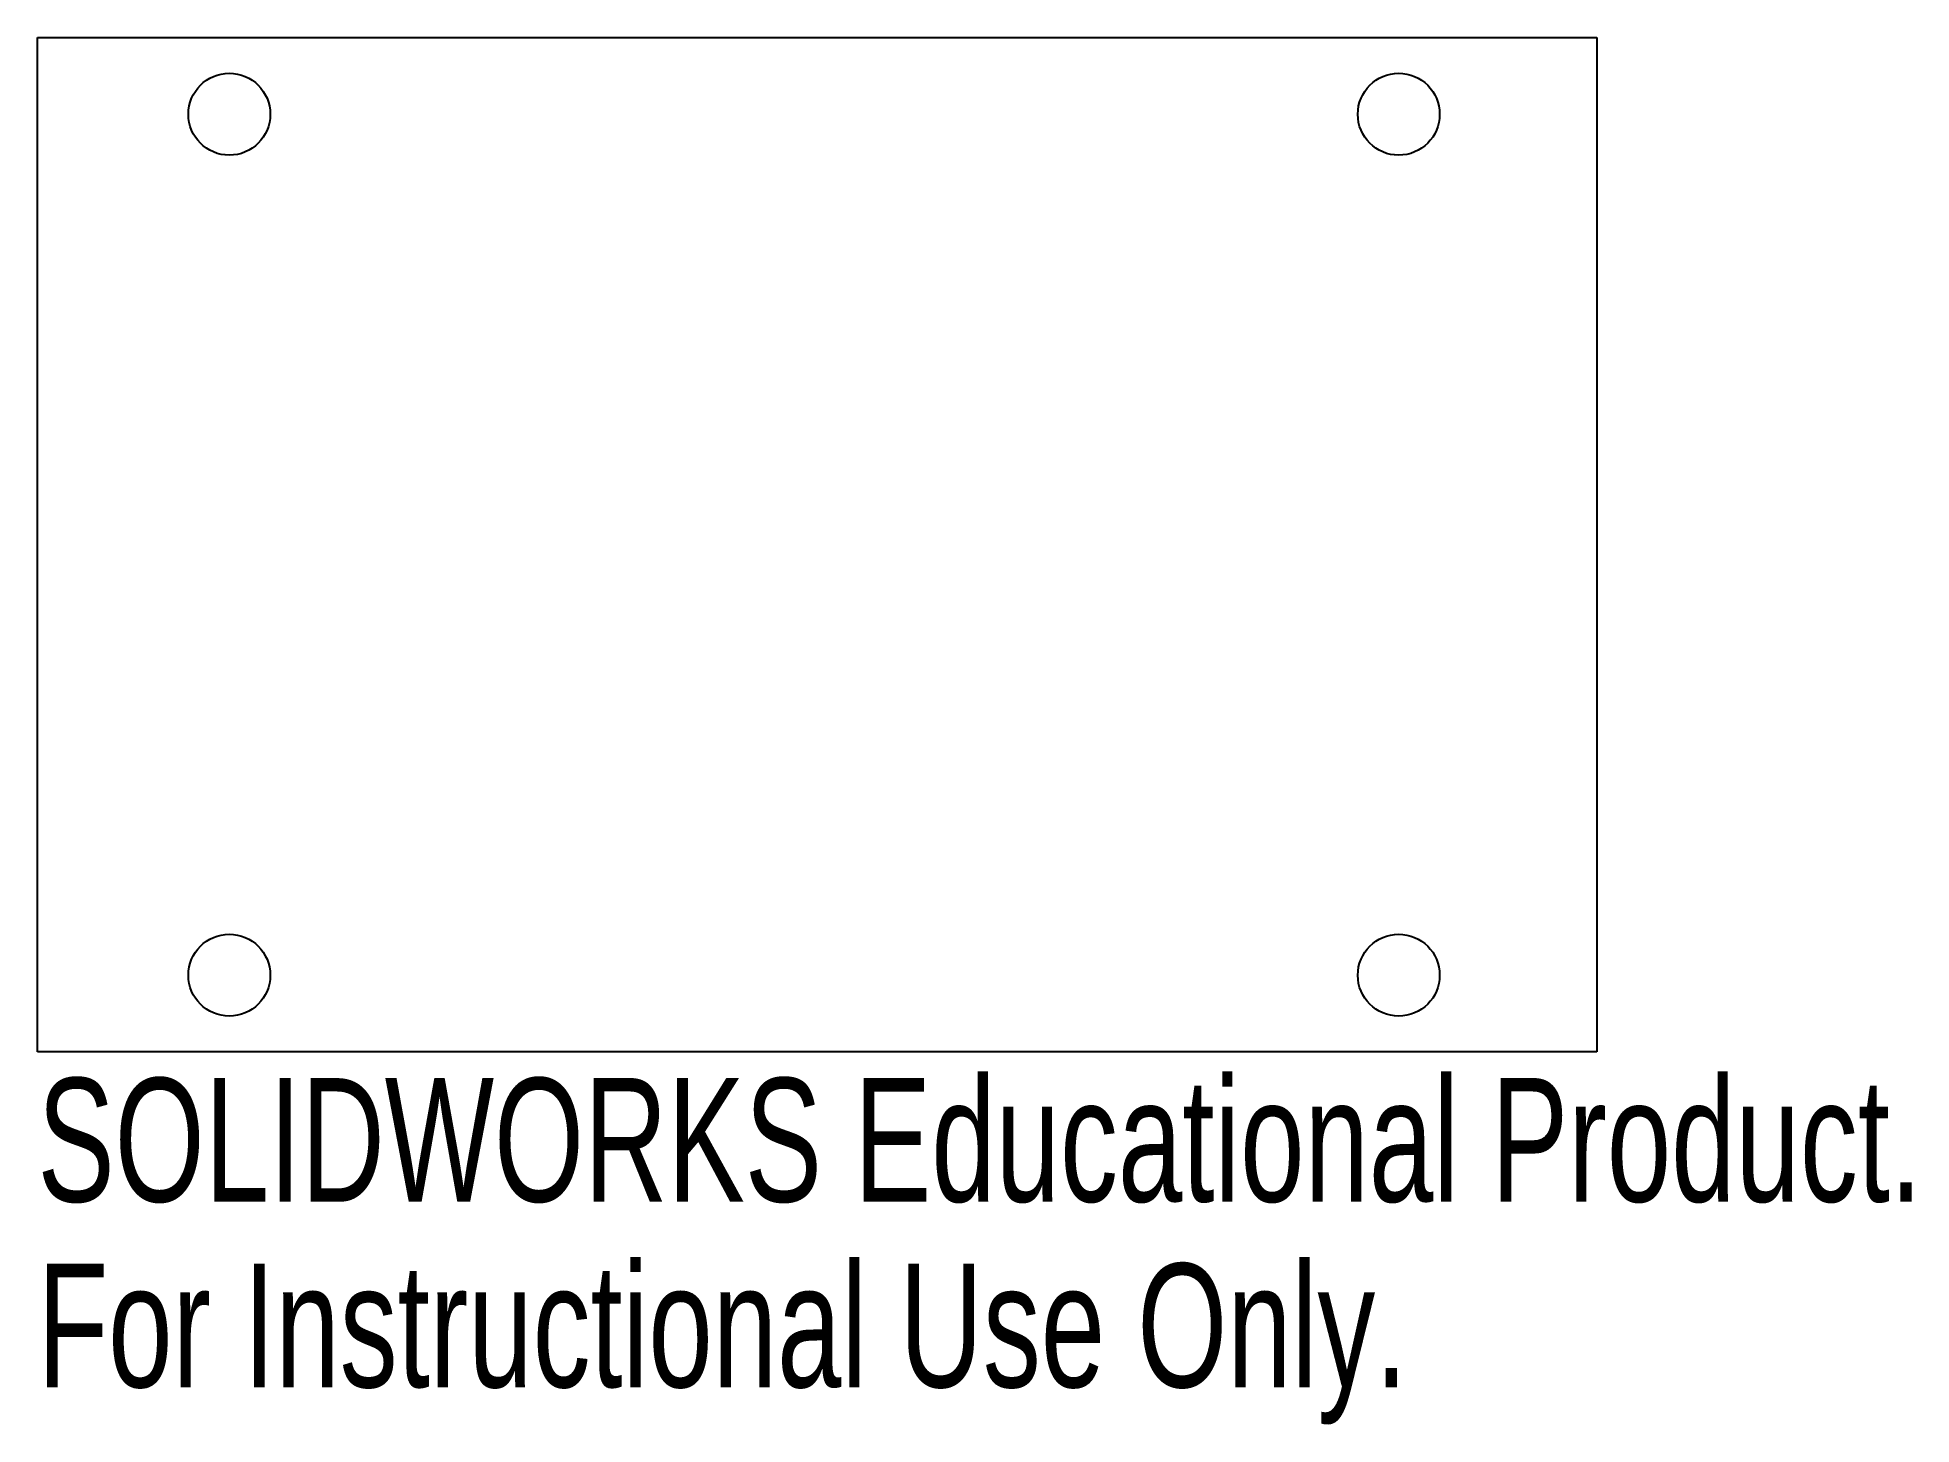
# Model space of a CAD drawing. Header units: millimetres. Extents: x 78.7 to 152, y -85.4 to -31.2.
import ezdxf

# ---------------------------------------------------------------- set-up
doc = ezdxf.new("R2010")
doc.units = ezdxf.units.MM
doc.styles.add('SLDTEXTSTYLE0', font='TXT', dxfattribs={"width": 0.7})

msp = doc.modelspace()

# ---------------------------------------------------------------- linework, layer by layer
at = {"color": 7, "linetype": 'Continuous'}
for p, q in [((78.682, -70.882), (78.682, -31.232)), ((78.682, -31.232), (139.642, -31.232)), ((139.642, -31.232), (139.642, -70.882)), ((139.642, -70.882), (78.682, -70.882))]:
    msp.add_line(p, q, dxfattribs=at)
for centre in [(86.182, -34.232), (131.902, -34.232), (86.182, -67.882), (131.902, -67.882)]:
    msp.add_circle(centre, 1.6, dxfattribs=at)

# ---------------------------------------------------------------- texts
at = {"color": 7, "linetype": 'Continuous', "char_height": 4.83362, "attachment_point": 1, "style": 'SLDTEXTSTYLE0'}
for s, insert in [('SOLIDWORKS Educational Product.', (78.682, -71.902)), ('For Instructional Use Only.', (78.682, -79.152))]:
    msp.add_mtext(s, dxfattribs=dict(at, insert=insert))

doc.saveas('drawing.dxf')
